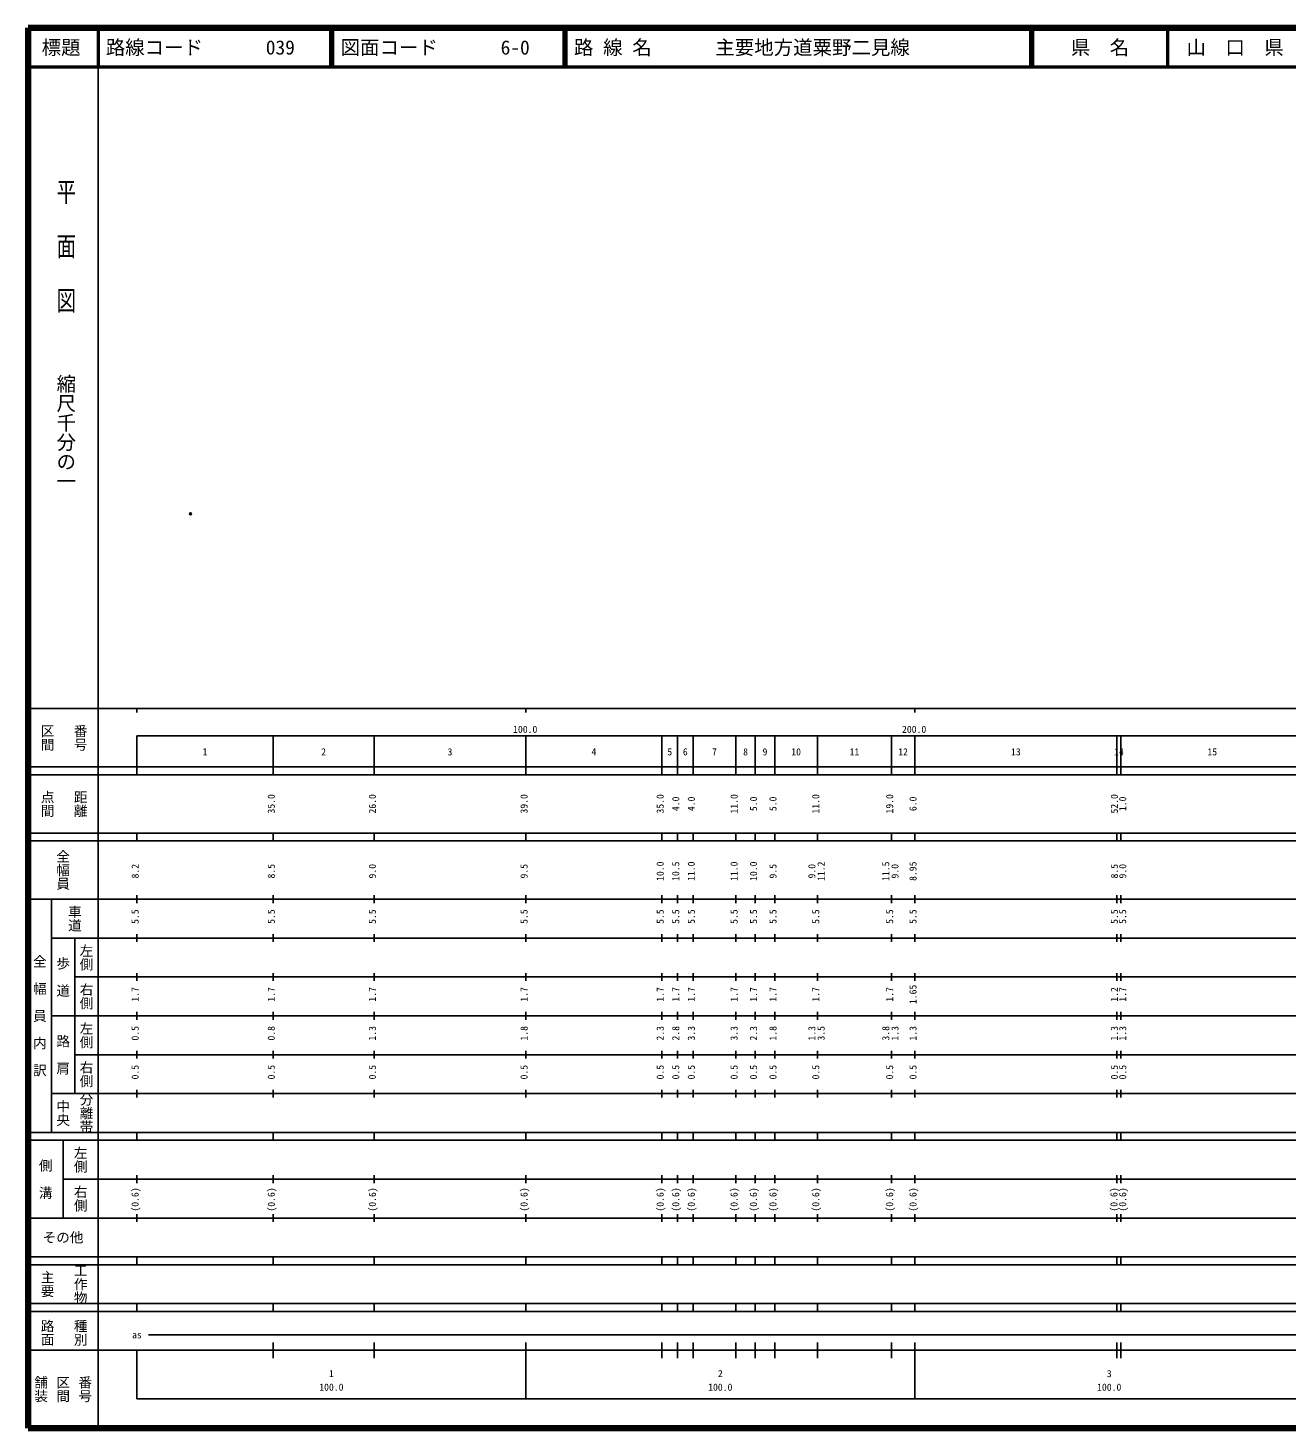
# Model space of a CAD drawing. Units: millimetres on the paper. Extents: x 40 to 680, y 20 to 380.
# Drawn here: x 40 to 363.7, y 20 to 380 of the extents above; entities that cross this region are included whole.
import ezdxf
from ezdxf.enums import TextEntityAlignment as Align

# ---------------------------------------------------------------- set-up
doc = ezdxf.new("R2010")
doc.units = ezdxf.units.MM
doc.header["$PDMODE"] = 32
doc.header["$PDSIZE"] = 0.5
doc.layers.add('M-OTRS', color=6, linetype='Continuous')
doc.layers.add('M-TTL-TXT', color=7, linetype='Continuous')
for name, color, linetype, lineweight in [('M-TTL', 2, 'Continuous', 140), ('M-TTL-BAND', 7, 'Continuous', 25), ('M-TTL-LINE', 7, 'Continuous', 50)]:
    doc.layers.add(name, color=color, linetype=linetype, lineweight=lineweight)
doc.styles.add('@ＭＳ ゴシック', font='')
doc.styles.add('ＭＳ ゴシック', font='')
doc.styles.get('@ＭＳ ゴシック').set_extended_font_data('@MS Gothic')
doc.styles.get('ＭＳ ゴシック').set_extended_font_data('MS Gothic')

msp = doc.modelspace()

# ---------------------------------------------------------------- linework, layer by layer
at = {"layer": 'M-OTRS'}
msp.add_point((81.784, 255.098), dxfattribs=at)
at = {"layer": 'M-TTL'}
for p, q in [((40, 380), (40, 20)), ((680, 380), (40, 380)), ((40, 20), (680, 20))]:
    msp.add_line(p, q, dxfattribs=at)
at = {"layer": 'M-TTL-BAND'}
for p, q in [((58, 370), (58, 20)), ((40, 205), (579, 205)), ((68, 205), (68, 204)), ((168, 205), (168, 204)), ((268, 205), (268, 204)), ((68, 198), (579, 198)), ((68, 198), (68, 188)), ((103, 188), (103, 198)), ((129, 188), (129, 198)), ((168, 188), (168, 198)), ((203, 188), (203, 198)), ((207, 188), (207, 198)), ((211, 188), (211, 198)), ((222, 188), (222, 198)), ((227, 188), (227, 198)), ((232, 188), (232, 198)), ((243, 188), (243, 198)), ((262, 188), (262, 198)), ((268, 188), (268, 198)), ((320, 188), (320, 198)), ((321, 188), (321, 198)), ((40, 190), (579, 190)), ((40, 188), (579, 188)), ((40, 173), (579, 173)), ((68, 171), (68, 173)), ((103, 171), (103, 173)), ((129, 171), (129, 173)), ((168, 171), (168, 173)), ((203, 171), (203, 173)), ((207, 171), (207, 173)), ((211, 171), (211, 173)), ((222, 171), (222, 173)), ((227, 171), (227, 173)), ((232, 171), (232, 173)), ((243, 171), (243, 173)), ((262, 171), (262, 173)), ((268, 171), (268, 173)), ((320, 171), (320, 173)), ((321, 171), (321, 173)), ((40, 171), (579, 171)), ((40, 156), (579, 156)), ((46, 96), (46, 156)), ((68, 155), (68, 157)), ((103, 155), (103, 157)), ((129, 155), (129, 157)), ((168, 155), (168, 157)), ((203, 155), (203, 157)), ((207, 155), (207, 157)), ((211, 155), (211, 157)), ((222, 155), (222, 157)), ((227, 155), (227, 157)), ((232, 155), (232, 157)), ((243, 155), (243, 157)), ((262, 155), (262, 157)), ((268, 155), (268, 157)), ((320, 155), (320, 157)), ((321, 155), (321, 157)), ((46, 146), (579, 146)), ((52, 146), (52, 106)), ((68, 145), (68, 147)), ((103, 145), (103, 147)), ((129, 145), (129, 147)), ((168, 145), (168, 147)), ((203, 145), (203, 147)), ((207, 145), (207, 147)), ((211, 145), (211, 147)), ((222, 145), (222, 147)), ((227, 145), (227, 147)), ((232, 145), (232, 147)), ((243, 145), (243, 147)), ((262, 145), (262, 147)), ((268, 145), (268, 147)), ((320, 145), (320, 147)), ((321, 145), (321, 147)), ((68, 135), (68, 137)), ((103, 135), (103, 137)), ((129, 135), (129, 137)), ((168, 135), (168, 137)), ((203, 135), (203, 137)), ((207, 135), (207, 137)), ((211, 135), (211, 137)), ((222, 135), (222, 137)), ((227, 135), (227, 137)), ((232, 135), (232, 137)), ((243, 135), (243, 137)), ((262, 135), (262, 137)), ((268, 135), (268, 137)), ((320, 135), (320, 137)), ((321, 135), (321, 137)), ((52, 136), (579, 136)), ((46, 126), (579, 126)), ((68, 125), (68, 127)), ((103, 125), (103, 127)), ((129, 125), (129, 127)), ((168, 125), (168, 127)), ((203, 125), (203, 127)), ((207, 125), (207, 127)), ((211, 125), (211, 127)), ((222, 125), (222, 127)), ((227, 125), (227, 127)), ((232, 125), (232, 127)), ((243, 125), (243, 127)), ((262, 125), (262, 127)), ((268, 125), (268, 127)), ((320, 125), (320, 127)), ((321, 125), (321, 127)), ((52, 116), (579, 116)), ((68, 115), (68, 117)), ((103, 115), (103, 117)), ((129, 115), (129, 117)), ((168, 115), (168, 117)), ((203, 115), (203, 117)), ((207, 115), (207, 117)), ((211, 115), (211, 117)), ((222, 115), (222, 117)), ((227, 115), (227, 117)), ((232, 115), (232, 117)), ((243, 115), (243, 117)), ((262, 115), (262, 117)), ((268, 115), (268, 117)), ((320, 115), (320, 117)), ((321, 115), (321, 117)), ((46, 106), (579, 106)), ((68, 105), (68, 107)), ((103, 105), (103, 107)), ((129, 105), (129, 107)), ((168, 105), (168, 107)), ((203, 105), (203, 107)), ((207, 105), (207, 107)), ((211, 105), (211, 107)), ((222, 105), (222, 107)), ((227, 105), (227, 107)), ((232, 105), (232, 107)), ((243, 105), (243, 107)), ((262, 105), (262, 107)), ((268, 105), (268, 107)), ((320, 105), (320, 107)), ((321, 105), (321, 107)), ((40, 96), (579, 96)), ((40, 94), (579, 94)), ((49, 94), (49, 74)), ((68, 94), (68, 96)), ((103, 94), (103, 96)), ((129, 94), (129, 96)), ((168, 94), (168, 96)), ((203, 94), (203, 96)), ((207, 94), (207, 96)), ((211, 94), (211, 96)), ((222, 94), (222, 96)), ((227, 94), (227, 96)), ((232, 94), (232, 96)), ((243, 94), (243, 96)), ((262, 94), (262, 96)), ((268, 94), (268, 96)), ((320, 94), (320, 96)), ((321, 94), (321, 96)), ((49, 84), (579, 84)), ((68, 83), (68, 85)), ((103, 83), (103, 85)), ((129, 83), (129, 85)), ((168, 83), (168, 85)), ((203, 83), (203, 85)), ((207, 83), (207, 85)), ((211, 83), (211, 85)), ((222, 83), (222, 85)), ((227, 83), (227, 85)), ((232, 83), (232, 85)), ((243, 83), (243, 85)), ((262, 83), (262, 85)), ((268, 83), (268, 85)), ((320, 83), (320, 85)), ((321, 83), (321, 85)), ((40, 74), (579, 74)), ((68, 73), (68, 75)), ((103, 73), (103, 75)), ((129, 73), (129, 75)), ((168, 73), (168, 75)), ((203, 73), (203, 75)), ((207, 73), (207, 75)), ((211, 73), (211, 75)), ((222, 73), (222, 75)), ((227, 73), (227, 75)), ((232, 73), (232, 75)), ((243, 73), (243, 75)), ((262, 73), (262, 75)), ((268, 73), (268, 75)), ((320, 73), (320, 75)), ((321, 73), (321, 75)), ((40, 64), (579, 64)), ((40, 62), (579, 62)), ((68, 62), (68, 64)), ((103, 62), (103, 64)), ((129, 62), (129, 64)), ((168, 62), (168, 64)), ((203, 62), (203, 64)), ((207, 62), (207, 64)), ((211, 62), (211, 64)), ((222, 62), (222, 64)), ((227, 62), (227, 64)), ((232, 62), (232, 64)), ((243, 62), (243, 64)), ((262, 62), (262, 64)), ((268, 62), (268, 64)), ((320, 62), (320, 64)), ((321, 62), (321, 64)), ((40, 52), (579, 52)), ((68, 50), (68, 52)), ((103, 50), (103, 52)), ((129, 50), (129, 52)), ((168, 50), (168, 52)), ((203, 50), (203, 52)), ((207, 50), (207, 52)), ((211, 50), (211, 52)), ((222, 50), (222, 52)), ((227, 50), (227, 52)), ((232, 50), (232, 52)), ((243, 50), (243, 52)), ((262, 50), (262, 52)), ((268, 50), (268, 52)), ((320, 50), (320, 52)), ((321, 50), (321, 52)), ((40, 50), (579, 50)), ((71, 44), (565, 44)), ((40, 40), (579, 40)), ((68, 40), (68, 27.5)), ((103, 38), (103, 42)), ((129, 38), (129, 42)), ((168, 27.5), (168, 42)), ((203, 38), (203, 42)), ((207, 38), (207, 42)), ((211, 38), (211, 42)), ((222, 38), (222, 42)), ((227, 38), (227, 42)), ((232, 38), (232, 42)), ((243, 38), (243, 42)), ((262, 38), (262, 42)), ((268, 27.5), (268, 42)), ((320, 38), (320, 42)), ((321, 38), (321, 42)), ((68, 27.5), (579, 27.5))]:
    msp.add_line(p, q, dxfattribs=at)
at = {"layer": 'M-TTL-LINE'}
for p, q in [((58, 380), (58, 370)), ((117.75, 380), (117.75, 370)), ((118.25, 380), (118.25, 370)), ((177.75, 380), (177.75, 370)), ((178.25, 380), (178.25, 370)), ((297.75, 380), (297.75, 370)), ((298.25, 380), (298.25, 370)), ((333, 380), (333, 370)), ((40, 370), (680, 370))]:
    msp.add_line(p, q, dxfattribs=at)

# ---------------------------------------------------------------- texts
at = {"layer": 'M-TTL-BAND', "style": '@ＭＳ ゴシック', "width": 1.4}
msp.add_text('平  面  図', height=3.666, rotation=270, dxfattribs=at).set_placement((49.777, 306.475), align=Align.MIDDLE_RIGHT)
at = {"layer": 'M-TTL-BAND', "style": '@ＭＳ ゴシック'}
msp.add_text('縮尺千分の一', height=3.666, rotation=270, dxfattribs=at).set_placement((49.777, 261.03), align=Align.MIDDLE_RIGHT)
for s, p in [('区間', (45, 197.5)), ('番号', (53.5, 197.5)), ('点間', (45, 180.5)), ('距離', (53.5, 180.5)), ('全幅員', (49, 163.5)), ('車道', (52, 151)), ('左側', (55, 141)), ('全\u3000幅\u3000員\u3000内\u3000訳', (43, 126)), ('歩\u3000道', (49, 136)), ('右側', (55, 131)), ('左側', (55, 121)), ('路\u3000肩', (49, 116)), ('右側', (55, 111)), ('分離帯', (55, 101)), ('中央', (49, 101)), ('左側', (53.5, 89)), ('側\u3000溝', (44.5, 84)), ('右側', (53.5, 79)), ('工作物', (53.5, 57)), ('主要', (45, 57)), ('路面', (45, 44.5)), ('種別', (53.5, 44.5)), ('舗装', (43.333, 30)), ('区間', (49, 30)), ('番号', (54.667, 30))]:
    msp.add_text(s, height=2.566, rotation=270, dxfattribs=at).set_placement(p, align=Align.MIDDLE_CENTER)
at = {"layer": 'M-TTL-BAND', "style": 'ＭＳ ゴシック'}
for s, p in [('100.0', (167.844, 198.195)), ('200.0', (267.844, 198.195)), ('1', (85.5, 192.405)), ('2', (116, 192.405)), ('3', (148.5, 192.405)), ('4', (185.5, 192.405)), ('5', (205, 192.405)), ('6', (209, 192.405)), ('7', (216.5, 192.405)), ('8', (224.5, 192.405)), ('9', (229.5, 192.405)), ('10', (237.5, 192.405)), ('11', (252.5, 192.405)), ('12', (265, 192.405)), ('13', (294, 192.405)), ('14', (320.5, 192.405)), ('15', (344.5, 192.405)), ('as', (68, 42.5)), ('1', (118, 32.523)), ('2', (218, 32.523)), ('3', (318, 32.523)), ('100.0', (118, 29.033)), ('100.0', (218, 29.033)), ('100.0', (318, 29.033))]:
    msp.add_text(s, height=1.833, dxfattribs=at).set_placement(p, align=Align.BOTTOM_CENTER)
for s, p in [('35.0', (104, 180.5)), ('26.0', (130, 180.5)), ('39.0', (169, 180.5)), ('35.0', (204, 180.5)), ('4.0', (208, 180.5)), ('4.0', (212, 180.5)), ('11.0', (223, 180.5)), ('5.0', (228, 180.5)), ('5.0', (233, 180.5)), ('11.0', (244, 180.5)), ('19.0', (263, 180.5)), ('6.0', (269, 180.5)), ('52.0', (320.783, 180.5)), ('1.0', (322.92, 180.5)), ('8.2', (69, 163.174)), ('8.5', (104, 163.174)), ('9.0', (130, 163.174)), ('9.5', (169, 163.174)), ('10.0', (204, 163.174)), ('10.5', (208, 163.174)), ('11.0', (212, 163.174)), ('11.0', (223, 163.174)), ('10.0', (228, 163.174)), ('9.5', (233, 163.174)), ('9.0', (243, 163.174)), ('11.2', (245.37, 163.174)), ('11.5', (262, 163.174)), ('9.0', (264.37, 163.174)), ('8.95', (269, 163.174)), ('8.5', (320.783, 163.174)), ('9.0', (322.92, 163.174)), ('5.5', (69, 151.5)), ('5.5', (104, 151.5)), ('5.5', (130, 151.5)), ('5.5', (169, 151.5)), ('5.5', (204, 151.5)), ('5.5', (208, 151.5)), ('5.5', (212, 151.5)), ('5.5', (223, 151.5)), ('5.5', (228, 151.5)), ('5.5', (233, 151.5)), ('5.5', (244, 151.5)), ('5.5', (263, 151.5)), ('5.5', (269, 151.5)), ('5.5', (320.783, 151.5)), ('5.5', (322.92, 151.5)), ('1.7', (69, 131.5)), ('1.7', (104, 131.5)), ('1.7', (130, 131.5)), ('1.7', (169, 131.5)), ('1.7', (204, 131.5)), ('1.7', (208, 131.5)), ('1.7', (212, 131.5)), ('1.7', (223, 131.5)), ('1.7', (228, 131.5)), ('1.7', (233, 131.5)), ('1.7', (244, 131.5)), ('1.7', (263, 131.5)), ('1.65', (269, 131.5)), ('1.2', (320.783, 131.5)), ('1.7', (322.92, 131.5)), ('0.5', (69, 121.5)), ('0.8', (104, 121.5)), ('1.3', (130, 121.5)), ('1.8', (169, 121.5)), ('2.3', (204, 121.5)), ('2.8', (208, 121.5)), ('3.3', (212, 121.5)), ('3.3', (223, 121.5)), ('2.3', (228, 121.5)), ('1.8', (233, 121.5)), ('1.3', (243, 121.5)), ('3.5', (245.37, 121.5)), ('3.8', (262, 121.5)), ('1.3', (264.37, 121.5)), ('1.3', (269, 121.5)), ('1.3', (320.783, 121.5)), ('1.3', (322.92, 121.5)), ('0.5', (69, 111.5)), ('0.5', (104, 111.5)), ('0.5', (130, 111.5)), ('0.5', (169, 111.5)), ('0.5', (204, 111.5)), ('0.5', (208, 111.5)), ('0.5', (212, 111.5)), ('0.5', (223, 111.5)), ('0.5', (228, 111.5)), ('0.5', (233, 111.5)), ('0.5', (244, 111.5)), ('0.5', (263, 111.5)), ('0.5', (269, 111.5)), ('0.5', (320.783, 111.5)), ('0.5', (322.92, 111.5)), ('(0.6)', (69, 78.764)), ('(0.6)', (104, 78.764)), ('(0.6)', (130, 78.764)), ('(0.6)', (169, 78.764)), ('(0.6)', (204, 78.764)), ('(0.6)', (208, 78.764)), ('(0.6)', (212, 78.764)), ('(0.6)', (223, 78.764)), ('(0.6)', (228, 78.764)), ('(0.6)', (233, 78.764)), ('(0.6)', (244, 78.764)), ('(0.6)', (263, 78.764)), ('(0.6)', (269, 78.764)), ('(0.6)', (320.67, 78.764)), ('(0.6)', (322.92, 78.764))]:
    msp.add_text(s, height=1.833, rotation=90, dxfattribs=at).set_placement(p, align=Align.BOTTOM_CENTER)
msp.add_text('その他', height=2.566, dxfattribs=at).set_placement((49, 69), align=Align.MIDDLE_CENTER)
at = {"layer": 'M-TTL-TXT', "style": 'ＭＳ ゴシック'}
for s, p in [('標題', (48.5, 375)), ('県\u3000名', (315.625, 375)), ('山\u3000口\u3000県', (350.375, 375))]:
    msp.add_text(s, height=3.666, dxfattribs=at).set_placement(p, align=Align.MIDDLE_CENTER)
for s, p in [('路線コード', (60, 375)), ('039', (101.142, 375)), ('図面コード', (120.38, 375)), ('6-0', (161.521, 375)), ('路 線 名', (180.38, 375)), ('主要地方道粟野二見線', (216.734, 375))]:
    msp.add_text(s, height=3.666, dxfattribs=at).set_placement(p, align=Align.MIDDLE_LEFT)

doc.saveas('drawing.dxf')
